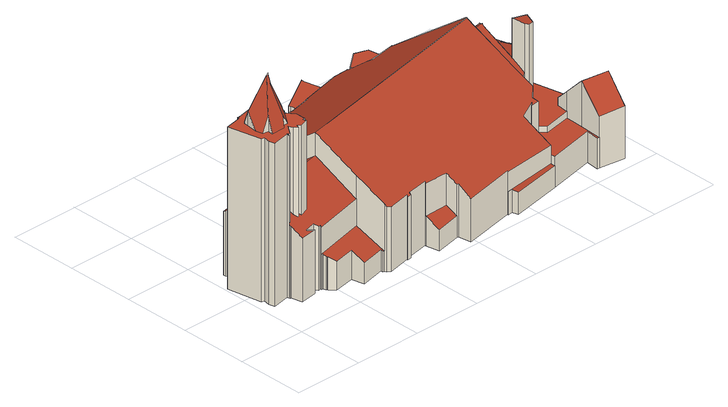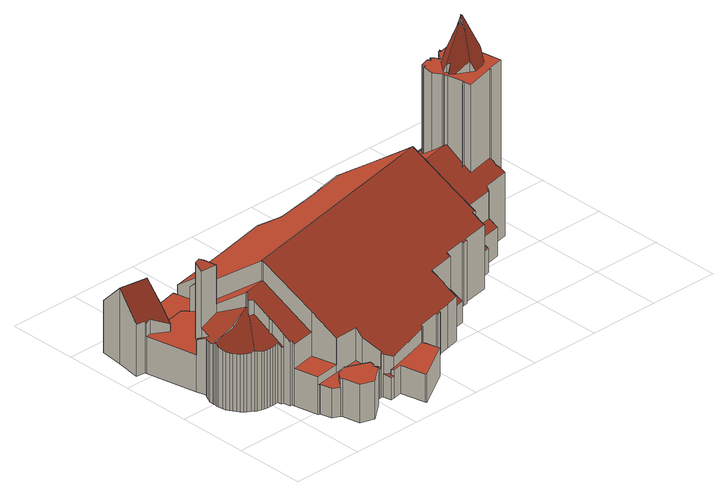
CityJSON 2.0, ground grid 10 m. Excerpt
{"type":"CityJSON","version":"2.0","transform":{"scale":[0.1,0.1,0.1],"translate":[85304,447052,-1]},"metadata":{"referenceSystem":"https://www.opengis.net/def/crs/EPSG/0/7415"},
"CityObjects":{
"building1":{"type":"Building","attributes":{"b3_bag_bag_overlap":0,"b3_dak_type":"slanted","b3_extrusie":0,"b3_h_dak_50p":11,"b3_h_dak_70p":13.09,"b3_h_dak_max":29.12,"b3_h_dak_min":2.88,"b3_h_maaiveld":-0.104,"b3_is_glas_dak":false,"b3_kas_warenhuis":false,"b3_mutatie_AHN3_AHN4":false,"b3_mutatie_AHN4_AHN5":false,"b3_n_vlakken":48,"b3_rmse_lod12":5.02,"b3_rmse_lod13":2.42,"b3_rmse_lod22":0.646,"b3_succes":true,"b3_t_run":1503,"b3_val3dity_lod12":"[]","b3_val3dity_lod13":"[]","b3_val3dity_lod22":"[102]","b3_volume_lod12":16994.53,"b3_volume_lod13":16191.65,"b3_volume_lod22":14440.49,"geconstateerd":false,"oorspronkelijkbouwjaar":1940,"rf_force_lod11":false,"status":"Pand in gebruik","b3_opp_grond":1303.87,"b3_opp_dak_plat":183.84,"b3_opp_dak_schuin":1427.9,"b3_opp_scheidingsmuur":60.9,"b3_opp_buitenmuur":2121.52},"children":["building1-1"]},
"building1-1":{"type":"BuildingPart","parents":["building1"],"geometry":[{"type":"Solid","lod":"2.2","boundaries":[[[[0,1,2,3,4,5,6,7,8,9,10,11,12,13,14,15,16,17,18,19,20,21,22,23,24,25,26,27,28,29,30,31,32,33,34,35,36,37,38,39,40,41,42,43,44,45,46,47,48,49,50,51,52,53,54,55,56,57,58,59,60,61,62,63,64,65,66,67,68,69,70,71,72,73,74,75,76,77,78,79,80,81,82,83,84,85,86,87,88,89,90,91,92,93,94,95,96,97,98,99,100,101,102,103,104,105,106,107,108,109,110,111,112,113,114,115,116,117,118,119,120,121,122,123,124,125,126,127,128,129,130,131,132,133,134,135,136,137,138,139,140,141,142,143,144,145,146,147,148,149,150,151]],[[152,70,69,153]],[[153,69,68,154,155]],[[156,71,70,152]],[[157,158,159,160,161]],[[162,45,44,163]],[[164,165,66,65,166]],[[166,65,64,167]],[[168,79,78,169]],[[169,78,77,170]],[[167,64,63,171]],[[171,63,62,172,173]],[[174,175,176,177]],[[178,179,175,174]],[[180,88,87,181,182]],[[182,181,183,184]],[[185,61,60,186]],[[186,60,59,187]],[[187,59,58,188]],[[189,190,191,192,193]],[[194,195,191,190]],[[196,197,198,199,200]],[[201,202,197,196]],[[203,56,55,204]],[[205,57,56,203]],[[206,52,51,207]],[[208,53,52,206]],[[209,24,23,210]],[[207,51,50,211,212]],[[213,35,34,214]],[[215,216,217,218]],[[218,217,49,48,219]],[[220,46,45,162]],[[221,38,37,222]],[[219,48,47,223]],[[224,36,35,213]],[[163,44,43,225]],[[222,37,36,224]],[[226,32,31,227]],[[228,33,32,226]],[[229,40,39,230]],[[231,232,233]],[[230,39,38,221]],[[234,235,236,237]],[[227,31,30,238]],[[239,25,24,209]],[[214,34,33,228]],[[238,30,29,240]],[[210,23,22,241]],[[242,243,19,18,244]],[[241,22,21,245]],[[246,28,27,247]],[[248,249,250,251]],[[252,12,11,253]],[[254,255,253,256]],[[257,13,12,252]],[[258,259,260,261]],[[262,10,9,263]],[[256,253,11,10,262]],[[264,265,266,267]],[[267,266,268,269]],[[270,271,150,149,272]],[[272,149,148,273]],[[274,147,146,275]],[[275,146,145,276]],[[277,8,7,278]],[[273,148,147,274]],[[279,135,134,280]],[[281,282,283,284]],[[285,141,140,286]],[[286,140,139,287]],[[288,132,131,289,290]],[[290,289,291,292]],[[287,139,138,293]],[[293,138,137,294]],[[292,291,295,296]],[[297,133,132,288]],[[280,134,133,297]],[[298,128,127,299]],[[296,295,129,128,298]],[[299,127,126,300]],[[301,125,124,302]],[[300,126,125,301]],[[302,124,123,303]],[[303,123,122,304]],[[304,122,121,305,306]],[[307,117,116,308]],[[309,118,117,307]],[[193,192,204,310]],[[308,116,115,311]],[[312,113,112,313]],[[313,112,111,314]],[[314,111,110,315]],[[316,106,105,283]],[[317,99,98,318]],[[319,101,100,320]],[[321,322,323]],[[318,98,97,324]],[[325,91,90,326]],[[327,74,73,328]],[[329,82,81,330]],[[331,85,84,332]],[[330,81,80,333]],[[333,80,79,168]],[[328,73,72,334]],[[334,72,71,156]],[[335,26,25,239]],[[336,16,15,337,338]],[[306,305,339,340,341]],[[305,121,120,342]],[[311,115,114,343]],[[344,345,346,347]],[[251,250,348,265,264]],[[289,131,130,349]],[[350,136,135,279]],[[294,137,136,350]],[[347,346,143,142,351]],[[352,144,143,346]],[[351,142,141,285]],[[353,354,282,281]],[[355,103,102,356]],[[349,130,129,295]],[[357,184,183,358,359]],[[360,361,362,363]],[[363,362,364,365]],[[366,367,368]],[[232,231,368]],[[315,110,109,369]],[[284,283,105,104,370]],[[370,104,103,355]],[[212,211,371,372]],[[373,374,188,375]],[[375,188,58,57,205]],[[337,15,14,376]],[[376,14,13,257]],[[181,87,86,377]],[[378,379,259,258]],[[379,5,4,380]],[[244,18,17,381]],[[381,17,16,336,382]],[[359,358,76,75,383]],[[383,75,74,327]],[[170,77,76,358]],[[173,172,374,373,384]],[[385,67,66,165]],[[386,387,165,164]],[[155,154,387,386]],[[154,68,67,385]],[[388,95,94,389]],[[390,96,95,388]],[[389,94,93,391]],[[324,97,96,390,392]],[[392,390,393,394]],[[177,176,395,396]],[[397,398,399,400]],[[401,343,114,113,312]],[[340,339,343,401]],[[310,204,55,54,402]],[[402,54,53,208]],[[356,102,101,319]],[[384,373,403,404]],[[377,86,85,331]],[[405,89,88,180]],[[406,407,184,357]],[[408,409,410,411]],[[412,413,414,410]],[[247,27,26,335]],[[365,364,415,416]],[[161,160,417,418]],[[382,336,419,417]],[[420,421,398,397]],[[421,422,423]],[[424,107,106,316]],[[425,108,107,424]],[[369,109,108,425]],[[426,427,428]],[[429,430,179,178]],[[240,29,28,246]],[[394,393,430,429]],[[211,50,49,217]],[[431,432,190,189]],[[433,434,435,436,437]],[[437,436,438,409,408]],[[225,43,42,366]],[[367,366,42,41,439]],[[439,41,40,229]],[[172,62,61,185]],[[436,435,440,441]],[[442,443,444,445]],[[446,447,443,442]],[[391,93,92,448]],[[448,92,91,325]],[[449,450,434,433]],[[276,145,144,352]],[[451,452,447,446]],[[453,454,455]],[[456,457,458,459]],[[459,458,422,421,420]],[[460,461,462]],[[463,464,465]],[[320,100,99,317]],[[418,417,419,249,248]],[[261,260,255,254]],[[380,4,3,466]],[[467,6,5,379,378]],[[468,119,118,309]],[[342,120,119,468]],[[326,90,89,405]],[[469,470,452,451]],[[396,395,470,469]],[[464,463,427,426]],[[269,268,471,472]],[[332,84,83,473]],[[473,83,82,329]],[[416,415,474,475]],[[476,477,478,479]],[[372,371,432,431]],[[479,478,235,234]],[[237,236,480,481]],[[475,474,477,476]],[[482,483,484]],[[485,483,482,486]],[[483,485,487]],[[488,489,484]],[[490,491,492]],[[493,494,202,201]],[[404,403,495,496]],[[496,495,497,498]],[[200,199,159,158]],[[409,438,361,360]],[[199,198,413,412]],[[441,440,216,215]],[[322,321,499]],[[500,501,502]],[[491,490,501,500]],[[503,504,457,456]],[[445,444,504,503]],[[494,505,195,194]],[[498,497,505,494,493]],[[481,480,243,242]],[[506,20,19,243]],[[245,21,20,506]],[[489,488,454,507]],[[507,454,453,508]],[[461,460,509]],[[345,510,511,512]],[[512,511,271,270]],[[513,151,150,271]],[[514,2,1,471]],[[338,337,348,250]],[[515,516,354,353]],[[400,399,516,515]],[[341,340,407,406]],[[411,410,414,450,449]],[[223,47,46,220]],[[517,0,151,513]],[[472,471,1,0,517,518]],[[518,517,510,345,344]],[[466,3,2,514]],[[278,7,6,467]],[[263,9,8,277]],[[158,157,519]],[[349,295,291,289]],[[154,385,165,387]],[[172,185,186,187,188,374]],[[208,193,310,402]],[[342,468,309,307,308,311,343,339,305]],[[473,329,330,333,168,169,170,358,183,181,377,331,332]],[[372,431,189,193,208,206,207,212]],[[477,474,415,364,362,233,232,368,367,439,229,230,221,222,224,213,214,228,226,227,238,240]],[[484,489,426,428,486,482]],[[199,412,410,409,360,363,365,160,159]],[[504,444,443,447,452,470,395,176,175,179,430,393,390,388,389,391,448,325,326,405,180,182,184,407,423,422,458,457]],[[411,449,433,437,408]],[[505,497,495,403,373,375,205,203,204,192,191,195]],[[481,242,244,381,382,417,160,365,416,475,476,479,234,237]],[[245,506,243,480,236,235,478,477,240,246,247,335,239,209,210,241]],[[507,508,321,323,465,464,426,489]],[[508,453,491,500,502,499,321]],[[455,460,462,492,491,453]],[[509,460,455,454,488,484,483,487]],[[512,270,272,273,274,275,276,352,346,345]],[[338,250,249,419,336]],[[400,515,353,281,284,370,355,356,319,320,317,318,324,392,394,429,178,174,177,396,469,451,446,442,445,503,456,459,420,397],[461,509,487,485,486,428,427,463,465,323,322,499,502,501,490,492,462]],[[407,340,401,312,313,314,315,369,425,424,316,283,282,354,516,399,398,421,423]],[[450,414,413,198,197,202,494,194,190,432,371,211,217,216,440,435,434]],[[223,220,162,163,225,366,368,231,233,362,361,438,436,441,215,218,219]],[[158,519,406,357,359,383,327,328,334,156,152,153,155,386,164,166,167,171,173,384,404,496,498,493,201,196,200]],[[510,517,513,271,511]],[[466,514,471,268,266,265,348,337,376,257,252,253,255,260,259,379,380]],[[263,277,278,467,378,258,261,254,256,262]],[[519,157,161,418,248,251,264,267,269,472,518,344,347,351,285,286,287,293,294,350,279,280,297,288,290,292,296,298,299,300,301,302,303,304,306,341,406]]]],"semantics":{"surfaces":[{"type":"GroundSurface"},{"type":"WallSurface","on_footprint_edge":true},{"type":"WallSurface","on_footprint_edge":false},{"type":"RoofSurface","b3_h_dak_50p":3.33,"b3_h_dak_70p":3.57,"b3_h_dak_max":8.49,"b3_h_dak_min":2.74,"b3_azimut":349.89,"b3_hellingshoek":30.97},{"type":"RoofSurface","b3_h_dak_50p":3.69,"b3_h_dak_70p":3.92,"b3_h_dak_max":8.81,"b3_h_dak_min":3.11,"b3_azimut":169.39,"b3_hellingshoek":30.51},{"type":"RoofSurface","b3_h_dak_50p":3.14,"b3_h_dak_70p":3.17,"b3_h_dak_max":6.12,"b3_h_dak_min":3.06,"b3_azimut":166.91,"b3_hellingshoek":8},{"type":"RoofSurface","b3_h_dak_50p":9.3,"b3_h_dak_70p":9.94,"b3_h_dak_max":11,"b3_h_dak_min":7.6,"b3_azimut":188.03,"b3_hellingshoek":45.08},{"type":"RoofSurface","b3_h_dak_50p":4.13,"b3_h_dak_70p":4.39,"b3_h_dak_max":11.96,"b3_h_dak_min":3.14,"b3_azimut":347.44,"b3_hellingshoek":30.68},{"type":"RoofSurface","b3_h_dak_50p":4.43,"b3_h_dak_70p":4.77,"b3_h_dak_max":12.35,"b3_h_dak_min":3.01,"b3_azimut":168.71,"b3_hellingshoek":30.08},{"type":"RoofSurface","b3_h_dak_50p":8.62,"b3_h_dak_70p":9.4,"b3_h_dak_max":11,"b3_h_dak_min":6.4,"b3_azimut":7.94,"b3_hellingshoek":45.26},{"type":"RoofSurface","b3_h_dak_50p":9.07,"b3_h_dak_70p":9.65,"b3_h_dak_max":13.27,"b3_h_dak_min":7.88,"b3_azimut":55.85,"b3_hellingshoek":35.34},{"type":"RoofSurface","b3_h_dak_50p":26.25,"b3_h_dak_70p":27.69,"b3_h_dak_max":29.46,"b3_h_dak_min":24.14,"b3_azimut":256.72,"b3_hellingshoek":71.29},{"type":"RoofSurface","b3_h_dak_50p":11.91,"b3_h_dak_70p":12.92,"b3_h_dak_max":16.17,"b3_h_dak_min":8.88,"b3_azimut":168.92,"b3_hellingshoek":36.31},{"type":"RoofSurface","b3_h_dak_50p":10.92,"b3_h_dak_70p":12.19,"b3_h_dak_max":23.2,"b3_h_dak_min":8.99,"b3_azimut":168.34,"b3_hellingshoek":36.06},{"type":"RoofSurface","b3_h_dak_50p":16.13,"b3_h_dak_70p":16.13,"b3_h_dak_max":16.18,"b3_h_dak_min":16.05,"b3_azimut":93.45,"b3_hellingshoek":4.81},{"type":"RoofSurface","b3_h_dak_50p":4.31,"b3_h_dak_70p":4.32,"b3_h_dak_max":8.99,"b3_h_dak_min":4.29,"b3_azimut":167.13,"b3_hellingshoek":0.33},{"type":"RoofSurface","b3_h_dak_50p":11.34,"b3_h_dak_70p":12.46,"b3_h_dak_max":16.07,"b3_h_dak_min":8.5,"b3_azimut":347.49,"b3_hellingshoek":36.48},{"type":"RoofSurface","b3_h_dak_50p":9.32,"b3_h_dak_70p":10.04,"b3_h_dak_max":12.83,"b3_h_dak_min":8.11,"b3_azimut":5.76,"b3_hellingshoek":36.33},{"type":"RoofSurface","b3_h_dak_50p":25.29,"b3_h_dak_70p":26.09,"b3_h_dak_max":29.46,"b3_h_dak_min":23.09,"b3_azimut":343.79,"b3_hellingshoek":70.85},{"type":"RoofSurface","b3_h_dak_50p":25.12,"b3_h_dak_70p":26.14,"b3_h_dak_max":28.08,"b3_h_dak_min":23.1,"b3_azimut":48.36,"b3_hellingshoek":70},{"type":"RoofSurface","b3_h_dak_50p":25.49,"b3_h_dak_70p":26.32,"b3_h_dak_max":28.27,"b3_h_dak_min":23.26,"b3_azimut":126.69,"b3_hellingshoek":70.25},{"type":"RoofSurface","b3_h_dak_50p":26.62,"b3_h_dak_70p":26.71,"b3_h_dak_max":29.44,"b3_h_dak_min":23.86,"b3_azimut":181.22,"b3_hellingshoek":70.08},{"type":"RoofSurface","b3_h_dak_50p":3.95,"b3_h_dak_70p":3.95,"b3_h_dak_max":5.63,"b3_h_dak_min":3.92,"b3_azimut":131.27,"b3_hellingshoek":0.423},{"type":"RoofSurface","b3_h_dak_50p":5.2,"b3_h_dak_70p":5.2,"b3_h_dak_max":11.34,"b3_h_dak_min":5.18,"b3_azimut":33.8,"b3_hellingshoek":0.361},{"type":"RoofSurface","b3_h_dak_50p":23.17,"b3_h_dak_70p":23.9,"b3_h_dak_max":29.46,"b3_h_dak_min":23.04,"b3_azimut":12.83,"b3_hellingshoek":1.1},{"type":"RoofSurface","b3_h_dak_50p":10.58,"b3_h_dak_70p":11.78,"b3_h_dak_max":23.1,"b3_h_dak_min":8.5,"b3_azimut":348.39,"b3_hellingshoek":36.01},{"type":"RoofSurface","b3_h_dak_50p":5.22,"b3_h_dak_70p":5.23,"b3_h_dak_max":16.17,"b3_h_dak_min":5.21,"b3_azimut":131.75,"b3_hellingshoek":0.132},{"type":"RoofSurface","b3_h_dak_50p":9.45,"b3_h_dak_70p":10.13,"b3_h_dak_max":13.36,"b3_h_dak_min":7.38,"b3_azimut":125.33,"b3_hellingshoek":36.05},{"type":"RoofSurface","b3_h_dak_50p":12.13,"b3_h_dak_70p":13.96,"b3_h_dak_max":16.72,"b3_h_dak_min":5.88,"b3_azimut":168.27,"b3_hellingshoek":35.35},{"type":"RoofSurface","b3_h_dak_50p":3.12,"b3_h_dak_70p":3.12,"b3_h_dak_max":5.54,"b3_h_dak_min":3.07,"b3_azimut":343.53,"b3_hellingshoek":5.05},{"type":"RoofSurface","b3_h_dak_50p":4.12,"b3_h_dak_70p":4.12,"b3_h_dak_max":8.77,"b3_h_dak_min":4.1,"b3_azimut":10.79,"b3_hellingshoek":0.626},{"type":"RoofSurface","b3_h_dak_50p":5.35,"b3_h_dak_70p":5.37,"b3_h_dak_max":5.43,"b3_h_dak_min":5.27,"b3_azimut":170.55,"b3_hellingshoek":1.9},{"type":"RoofSurface","b3_h_dak_50p":11.83,"b3_h_dak_70p":13.67,"b3_h_dak_max":16.72,"b3_h_dak_min":5.39,"b3_azimut":348.14,"b3_hellingshoek":35.34}],"values":[[0,1,1,1,2,1,1,1,1,1,1,1,2,2,1,2,1,1,1,2,2,2,2,1,1,1,1,1,1,1,2,1,1,1,1,1,1,1,1,1,1,2,1,2,1,1,1,1,1,1,1,1,2,1,2,1,2,1,1,2,2,1,1,1,1,1,1,1,2,1,1,1,2,1,1,2,1,1,1,1,1,1,1,1,1,1,1,1,2,1,1,1,1,1,1,1,2,1,1,1,1,1,1,1,1,1,1,1,2,1,1,2,2,1,1,1,1,1,1,2,1,1,2,2,2,2,2,1,1,1,2,2,1,1,1,1,2,1,1,1,1,1,1,2,1,2,2,1,1,1,1,1,2,2,2,1,2,1,1,1,2,1,1,2,2,2,1,2,2,2,2,2,1,1,1,2,2,1,2,1,2,2,2,1,1,1,1,2,2,2,1,1,2,1,2,2,2,2,2,2,1,2,2,1,1,1,1,1,2,2,2,2,1,1,2,2,2,2,2,2,2,2,2,2,2,2,2,2,2,2,2,2,2,2,2,2,2,2,2,2,1,1,2,2,2,2,2,1,1,2,2,2,2,2,1,1,1,2,1,1,1,2,3,4,5,6,7,8,9,10,11,12,13,14,15,16,17,18,19,20,21,22,23,24,25,26,27,28,29,30,31,32]]}}]}
},
"vertices":[
[389,329,9],[392,328,9],[394,328,9],[400,325,9],[400,329,9],[406,330,9],[409,331,9],[407,339,9],[432,359,9],[451,353,9],[456,327,9],[458,326,9],[468,321,9],[472,304,9],[473,304,9],[474,303,9],[481,269,9],[482,265,9],[485,266,9],[487,256,9],[490,255,9],[491,249,9],[495,250,9],[500,250,9],[504,250,9],[509,250,9],[513,249,9],[517,248,9],[522,246,9],[525,245,9],[525,244,9],[529,242,9],[533,239,9],[536,237,9],[539,233,9],[541,230,9],[544,226,9],[546,222,9],[548,218,9],[549,213,9],[550,207,9],[550,203,9],[549,200,9],[550,199,9],[550,196,9],[549,191,9],[547,186,9],[545,181,9],[542,176,9],[545,163,9],[560,90,9],[560,88,9],[573,86,9],[568,52,9],[564,19,9],[526,24,9],[523,24,9],[525,44,9],[456,29,9],[380,14,9],[378,23,9],[371,22,9],[371,23,9],[371,24,9],[294,8,9],[291,27,9],[289,27,9],[252,19,9],[248,39,9],[248,41,9],[216,35,9],[216,32,9],[210,31,9],[210,33,9],[177,26,9],[172,28,9],[171,32,9],[169,32,9],[168,35,9],[133,27,9],[129,46,9],[99,40,9],[91,48,9],[91,49,9],[90,49,9],[89,54,9],[87,54,9],[86,54,9],[86,56,9],[83,55,9],[78,60,9],[63,56,9],[74,53,9],[49,49,9],[46,66,9],[44,65,9],[44,67,9],[43,70,9],[18,65,9],[16,73,9],[18,83,9],[14,84,9],[4,134,9],[28,139,9],[28,141,9],[30,141,9],[28,146,9],[29,150,9],[26,153,9],[24,158,9],[23,161,9],[62,169,9],[62,172,9],[64,172,9],[64,175,9],[63,178,9],[62,188,9],[97,196,9],[97,198,9],[98,198,9],[96,208,9],[125,215,9],[130,215,9],[126,232,9],[166,240,9],[165,242,9],[172,243,9],[172,241,9],[204,248,9],[203,253,9],[199,270,9],[237,278,9],[238,278,9],[234,296,9],[254,301,9],[271,305,9],[271,306,9],[277,308,9],[278,306,9],[310,313,9],[309,315,9],[312,316,9],[312,317,9],[313,317,9],[311,322,9],[307,340,9],[306,342,9],[359,375,9],[360,372,9],[368,337,9],[381,340,9],[387,341,9],[216,35,101],[248,41,101],[248,39,52],[248,39,99],[216,32,99],[464,193,176],[464,193,175],[464,193,147],[464,195,148],[464,195,175],[549,191,93],[550,196,94],[289,27,85],[289,27,40],[291,27,85],[294,8,71],[133,27,39],[168,35,39],[169,32,38],[371,24,71],[371,23,42],[371,23,70],[57,83,242],[57,83,123],[60,76,118],[60,76,242],[47,69,242],[47,69,115],[86,56,100],[86,54,60],[86,54,98],[161,71,61],[161,71,99],[371,22,42],[378,23,42],[380,14,41],[456,29,40],[529,84,91],[529,84,62],[529,84,53],[528,58,53],[528,58,118],[488,76,62],[488,76,53],[488,101,108],[488,101,62],[481,127,62],[481,127,97],[481,127,126],[476,90,102],[476,90,62],[523,24,53],[526,24,53],[525,44,53],[573,86,83],[560,88,83],[568,52,118],[504,250,92],[500,250,92],[560,90,62],[560,90,81],[541,230,91],[539,233,91],[543,162,84],[543,162,62],[545,163,62],[545,163,83],[542,176,90],[547,186,92],[548,218,92],[546,222,91],[545,181,91],[544,226,91],[550,199,96],[533,239,92],[529,242,93],[536,237,92],[550,207,95],[549,213,93],[524,206,114],[524,206,111],[505,202,123],[491,234,124],[491,234,105],[492,236,103],[492,236,123],[525,244,95],[509,250,92],[525,245,95],[495,250,93],[487,256,107],[487,256,89],[485,266,100],[491,249,94],[522,246,94],[517,248,93],[437,297,100],[437,297,62],[438,298,62],[438,298,100],[468,321,51],[458,326,51],[449,314,63],[449,314,51],[458,326,63],[472,304,51],[405,323,63],[405,323,51],[436,309,51],[436,309,63],[456,327,63],[451,353,64],[402,294,98],[402,294,51],[401,305,51],[401,305,89],[389,326,51],[389,326,73],[381,340,49],[381,340,41],[368,337,49],[360,372,49],[359,375,50],[306,342,50],[307,340,50],[432,359,64],[407,339,64],[271,305,71],[254,301,71],[70,150,240],[70,150,115],[30,141,115],[30,141,241],[312,316,69],[309,315,69],[310,313,71],[238,278,84],[237,278,39],[237,278,84],[242,261,49],[242,261,97],[278,306,71],[277,308,70],[203,253,50],[203,253,97],[234,296,72],[204,248,101],[172,241,100],[172,243,99],[165,242,99],[166,240,100],[126,232,100],[130,215,112],[125,215,43],[125,215,112],[97,196,51],[62,188,50],[97,198,49],[526,24,83],[63,178,56],[64,172,98],[62,172,98],[62,169,100],[23,161,100],[28,146,112],[16,73,242],[18,65,242],[14,84,242],[18,83,242],[51,128,257],[51,128,241],[44,132,241],[43,70,242],[63,56,103],[78,60,104],[177,26,101],[210,33,101],[91,48,56],[99,40,50],[89,54,59],[90,49,56],[129,46,50],[210,31,99],[513,249,92],[481,269,62],[474,303,51],[474,303,62],[132,188,59],[132,188,97],[132,188,131],[96,208,43],[64,175,58],[377,335,65],[377,335,49],[313,317,49],[313,317,68],[438,298,51],[199,270,39],[271,306,70],[312,317,68],[311,322,50],[72,140,241],[72,140,122],[28,139,241],[4,134,241],[161,71,133],[171,32,38],[171,32,105],[498,200,147],[498,200,127],[499,202,127],[499,202,148],[498,202,128],[498,202,149],[549,200,97],[549,200,99],[539,202,104],[24,158,102],[28,141,241],[553,89,62],[553,89,83],[455,35,53],[455,35,41],[456,29,53],[473,304,51],[87,54,59],[406,330,63],[406,330,51],[400,329,51],[482,265,100],[481,269,97],[172,28,102],[455,35,67],[252,19,39],[286,43,96],[286,43,50],[44,65,112],[46,66,112],[44,67,114],[49,49,100],[44,67,242],[45,70,115],[45,70,242],[65,72,114],[65,72,242],[76,115,241],[76,115,141],[72,139,123],[72,139,241],[64,175,97],[564,19,84],[446,74,53],[446,74,95],[83,55,100],[147,128,175],[147,128,142],[507,158,172],[507,158,116],[510,139,101],[510,139,172],[498,130,97],[498,130,62],[510,139,62],[497,203,128],[497,203,148],[446,262,96],[446,262,126],[446,262,62],[80,113,241],[80,113,143],[80,113,141],[81,114,142],[29,150,109],[26,153,106],[24,119,261],[24,119,241],[21,102,242],[44,71,242],[44,71,117],[531,102,73],[531,102,62],[520,135,171],[520,135,62],[528,154,62],[528,154,89],[528,154,170],[507,158,104],[550,203,97],[539,179,62],[539,179,93],[82,82,242],[82,82,119],[85,82,118],[85,82,242],[83,77,242],[83,77,115],[74,53,100],[512,133,172],[512,133,62],[71,73,242],[71,73,114],[47,107,304],[47,107,310],[48,102,294],[78,108,241],[78,108,138],[77,110,139],[77,110,241],[54,89,258],[54,89,242],[61,88,242],[25,126,241],[25,126,243],[30,128,241],[400,325,51],[409,331,63],[98,198,49],[67,77,242],[67,77,117],[392,328,51],[392,328,72],[91,49,56],[502,209,122],[502,209,144],[503,211,143],[503,211,121],[495,212,121],[495,212,140],[490,238,102],[490,238,121],[32,91,265],[32,91,263],[32,92,266],[32,91,242],[24,92,242],[31,83,242],[44,107,309],[44,107,310],[72,109,241],[72,109,252],[74,106,241],[481,84,97],[481,84,62],[471,85,53],[471,85,99],[467,82,53],[467,82,97],[67,120,241],[68,112,253],[68,112,241],[73,113,241],[86,98,241],[86,98,130],[481,84,53],[490,255,90],[47,107,312],[47,115,292],[51,83,242],[377,335,41],[383,336,41],[383,336,49],[387,341,41],[394,328,51],[77,142,241],[77,142,122],[389,329,42],[389,329,71],[172,133,175]
]}
